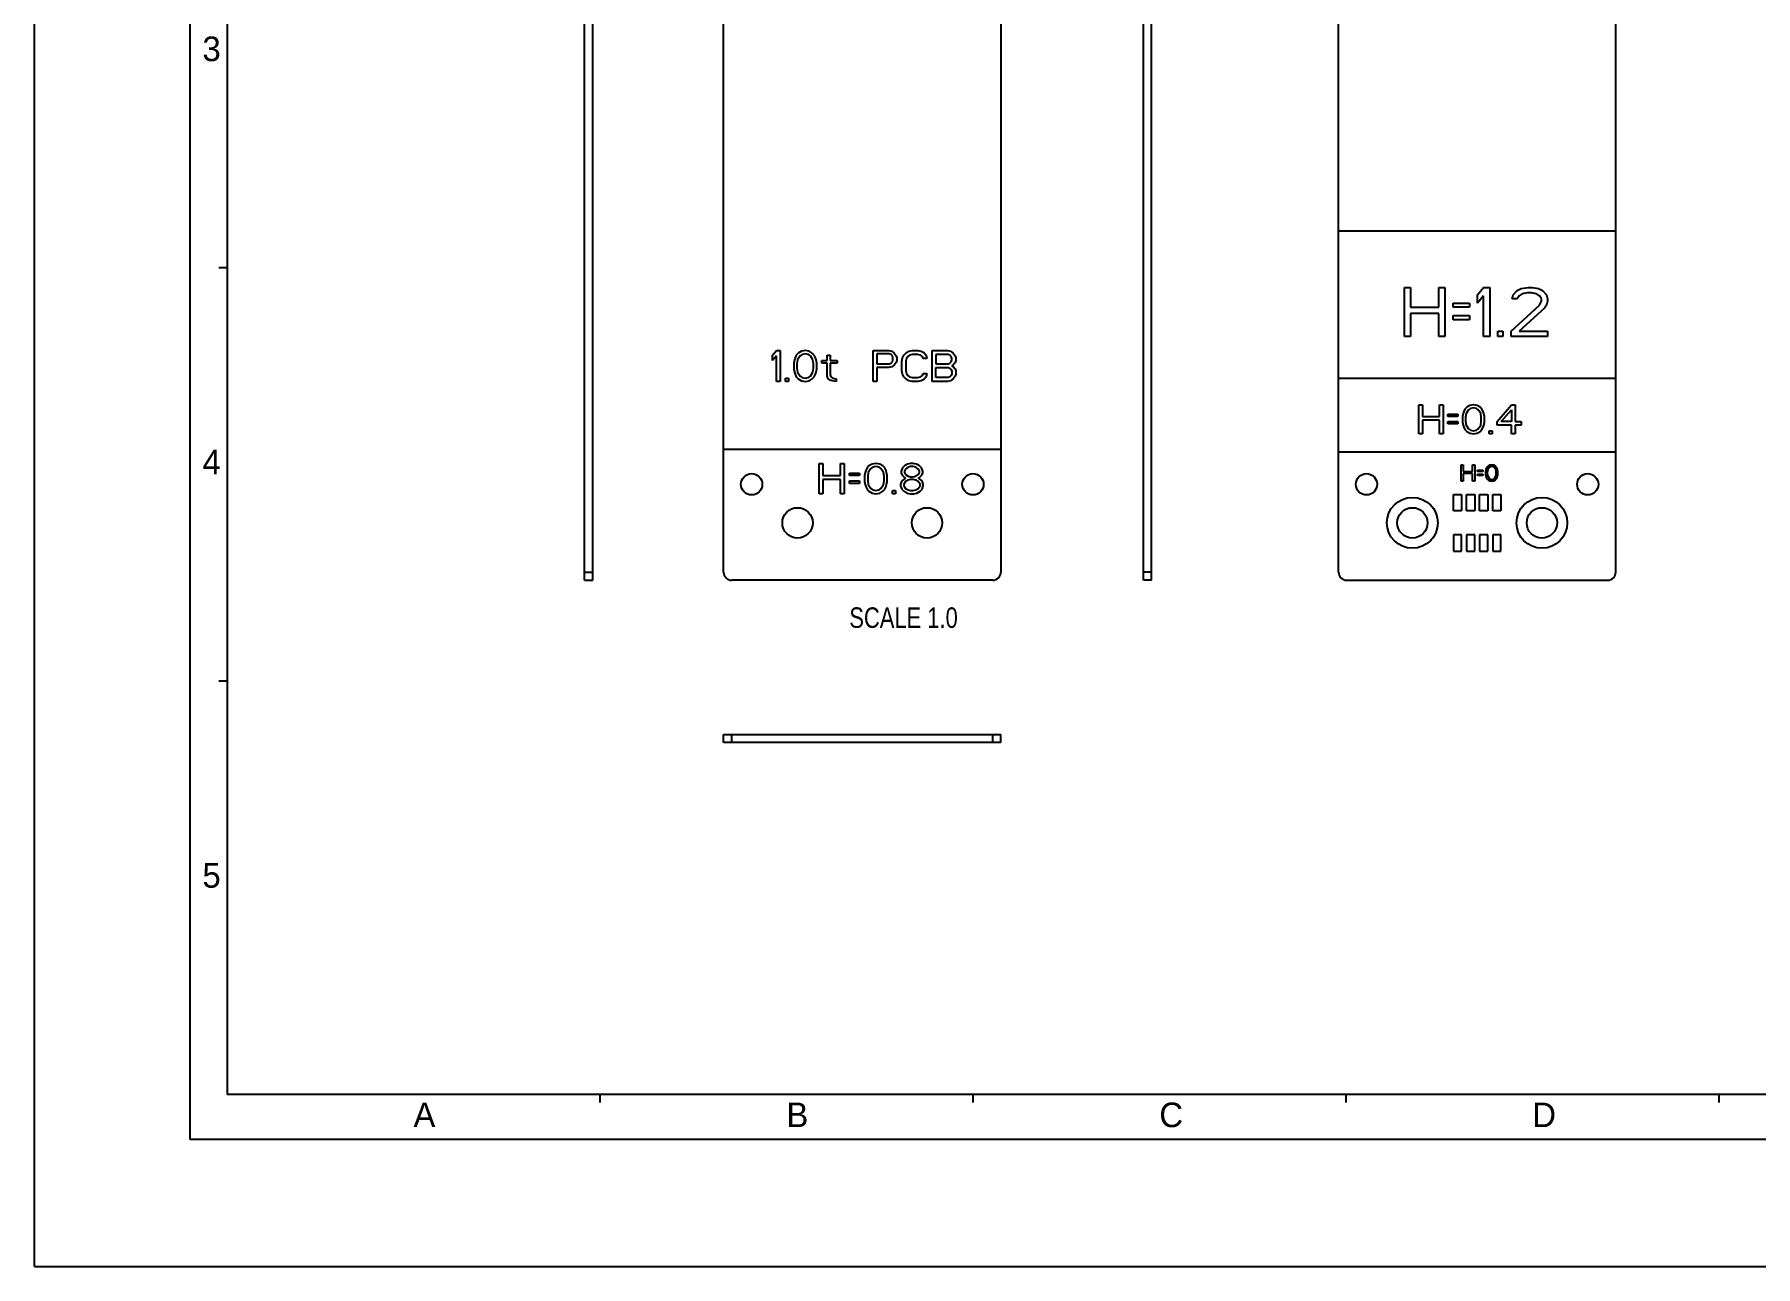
# Model space of a CAD drawing. Header units: millimetres. Extents: x 0 to 420, y 0 to 297.
# Drawn here: x 0 to 210, y 0 to 150.3 of the extents above; entities that cross this region are included whole.
import ezdxf

# ---------------------------------------------------------------- set-up
doc = ezdxf.new("R2010")
doc.units = ezdxf.units.MM
doc.header["$LTSCALE"] = 23.1
doc.layers.get('0').update_dxf_attribs({"linetype": 'CONTINUOUS'})
doc.layers.add('ASSEM_MEM', color=7, linetype='CONTINUOUS')
doc.layers.add('DETAIL', color=7, linetype='CONTINUOUS')
doc.styles.get("Standard").update_dxf_attribs({"font": 'txt', "width": 0.8})
doc.styles.add('TEXTSTYLE_2', font='txt')

msp = doc.modelspace()

# ---------------------------------------------------------------- linework, layer by layer
at = {"color": 7, "linetype": 'CONTINUOUS'}
for p, q in [((0, 0), (0, 297)), ((19, 15.5), (19, 281.5)), ((23.5, 276), (23.5, 21)), ((23.5, 121.8), (22.5, 121.8)), ((23.5, 71.4), (22.5, 71.4)), ((396, 21), (23.5, 21)), ((69, 21), (69, 20)), ((114.5, 21), (114.5, 20)), ((160, 21), (160, 20)), ((205.5, 21), (205.5, 20)), ((401, 15.5), (19, 15.5)), ((0, 0), (420, 0))]:
    msp.add_line(p, q, dxfattribs=at)
at = {"layer": 'ASSEM_MEM', "color": 7, "linetype": 'CONTINUOUS'}
for p, q in [((67.121, 83.695), (67.121, 214.695)), ((136.3, 83.695), (136.3, 214.695)), ((159.116, 84.695), (159.116, 213.695)), ((192.941, 84.695), (192.941, 213.695)), ((68.121, 83.695), (68.121, 211.695)), ((84.092, 84.695), (84.092, 211.695)), ((117.917, 211.695), (117.917, 84.695)), ((135.3, 83.695), (135.3, 211.695)), ((159.116, 126.295), (192.941, 126.295)), ((167.148, 119.391), (167.892, 119.391)), ((167.148, 113.441), (167.148, 119.391)), ((167.892, 119.391), (167.892, 116.985)), ((171.362, 119.391), (172.106, 119.391)), ((171.362, 116.985), (171.362, 119.391)), ((172.106, 119.391), (172.106, 113.441)), ((176.073, 118.505), (176.817, 119.391)), ((176.073, 117.492), (176.073, 118.505)), ((176.817, 118.378), (176.073, 117.492)), ((176.817, 119.391), (177.56, 119.391)), ((176.817, 113.441), (176.817, 118.378)), ((177.56, 119.391), (177.56, 113.441)), ((180.287, 117.998), (180.411, 118.505)), ((180.907, 117.998), (180.287, 117.998)), ((180.411, 118.505), (180.907, 119.011)), ((180.907, 119.011), (181.403, 119.264)), ((181.155, 118.378), (180.907, 117.998)), ((181.527, 118.631), (181.155, 118.378)), ((181.403, 119.264), (182.271, 119.391)), ((182.147, 118.758), (181.527, 118.631)), ((182.643, 118.758), (182.147, 118.758)), ((182.271, 119.391), (182.767, 119.391)), ((183.262, 118.631), (182.643, 118.758)), ((182.767, 119.391), (183.51, 119.264)), ((183.634, 118.378), (183.262, 118.631)), ((183.51, 119.264), (184.006, 119.011)), ((183.882, 117.998), (183.634, 118.378)), ((183.634, 117.239), (183.882, 117.745)), ((183.882, 117.745), (183.882, 117.998)), ((184.006, 119.011), (184.502, 118.505)), ((184.502, 118.505), (184.626, 117.998)), ((184.626, 117.745), (184.502, 117.239)), ((184.626, 117.998), (184.626, 117.745)), ((167.892, 116.985), (171.362, 116.985)), ((171.362, 116.226), (167.892, 116.226)), ((167.892, 116.226), (167.892, 113.441)), ((171.362, 113.441), (171.362, 116.226)), ((173.098, 117.492), (175.081, 117.492)), ((173.098, 116.985), (173.098, 117.492)), ((175.081, 116.985), (173.098, 116.985)), ((173.098, 115.973), (175.081, 115.973)), ((173.098, 115.466), (173.098, 115.973)), ((175.081, 117.492), (175.081, 116.985)), ((175.081, 115.973), (175.081, 115.466)), ((180.164, 114.074), (183.634, 117.239)), ((184.254, 116.859), (181.155, 114.074)), ((184.502, 117.239), (184.254, 116.859)), ((167.892, 113.441), (167.148, 113.441)), ((172.106, 113.441), (171.362, 113.441)), ((175.081, 115.466), (173.098, 115.466)), ((177.56, 113.441), (176.817, 113.441)), ((178.552, 114.074), (179.172, 114.074)), ((178.552, 113.441), (178.552, 114.074)), ((179.172, 113.441), (178.552, 113.441)), ((179.172, 114.074), (179.172, 113.441)), ((180.164, 113.441), (180.164, 114.074)), ((184.626, 113.441), (180.164, 113.441)), ((181.155, 114.074), (184.626, 114.074)), ((184.626, 114.074), (184.626, 113.441)), ((90.067, 111.138), (90.536, 111.696)), ((90.536, 111.696), (91.005, 111.696)), ((91.005, 111.696), (91.005, 107.946)), ((93.192, 111.377), (92.958, 111.138)), ((93.583, 111.616), (93.192, 111.377)), ((94.052, 111.696), (93.583, 111.616)), ((94.52, 111.616), (94.052, 111.696)), ((94.911, 111.377), (94.52, 111.616)), ((95.145, 111.138), (94.911, 111.377)), ((102.333, 111.696), (104.208, 111.696)), ((102.333, 107.946), (102.333, 111.696)), ((104.208, 111.696), (104.598, 111.616)), ((104.598, 111.616), (104.911, 111.377)), ((104.911, 111.377), (105.145, 111.058)), ((106.083, 111.138), (106.395, 111.457)), ((106.395, 111.457), (106.708, 111.616)), ((106.708, 111.616), (107.098, 111.696)), ((107.098, 111.696), (107.802, 111.696)), ((107.802, 111.696), (108.192, 111.616)), ((108.192, 111.616), (108.505, 111.457)), ((108.505, 111.457), (108.817, 111.138)), ((109.52, 111.696), (111.395, 111.696)), ((109.52, 107.946), (109.52, 111.696)), ((111.395, 111.696), (111.786, 111.616)), ((111.786, 111.616), (112.098, 111.377)), ((112.098, 111.377), (112.333, 111.058)), ((90.067, 110.499), (90.067, 111.138)), ((90.536, 111.058), (90.067, 110.499)), ((90.536, 107.946), (90.536, 111.058)), ((92.723, 110.579), (92.645, 110.18)), ((92.645, 110.18), (92.645, 109.462)), ((92.645, 109.462), (92.723, 109.063)), ((92.802, 110.819), (92.723, 110.579)), ((92.958, 111.138), (92.802, 110.819)), ((93.114, 110.579), (93.036, 110.1)), ((93.036, 110.1), (93.036, 109.542)), ((93.036, 109.542), (93.114, 109.063)), ((93.427, 111.058), (93.114, 110.579)), ((93.661, 111.217), (93.427, 111.058)), ((94.052, 111.297), (93.661, 111.217)), ((94.442, 111.217), (94.052, 111.297)), ((94.677, 111.058), (94.442, 111.217)), ((94.989, 110.579), (94.677, 111.058)), ((95.067, 110.1), (94.989, 110.579)), ((94.989, 109.063), (95.067, 109.542)), ((95.067, 109.542), (95.067, 110.1)), ((95.302, 110.819), (95.145, 111.138)), ((95.38, 110.579), (95.302, 110.819)), ((95.458, 110.18), (95.38, 110.579)), ((95.38, 109.063), (95.458, 109.462)), ((95.458, 109.462), (95.458, 110.18)), ((96.083, 110.499), (96.708, 110.499)), ((96.083, 110.18), (96.083, 110.499)), ((96.708, 110.18), (96.083, 110.18)), ((96.708, 111.138), (97.098, 111.138)), ((96.708, 110.499), (96.708, 111.138)), ((96.708, 108.584), (96.708, 110.18)), ((97.098, 111.138), (97.098, 110.499)), ((97.098, 110.499), (97.958, 110.499)), ((97.958, 110.18), (97.098, 110.18)), ((97.098, 110.18), (97.098, 108.744)), ((97.958, 110.499), (97.958, 110.18)), ((104.286, 111.297), (102.802, 111.297)), ((102.802, 111.297), (102.802, 110.1)), ((102.802, 110.1), (104.286, 110.1)), ((104.208, 109.622), (102.802, 109.622)), ((102.802, 109.622), (102.802, 107.946)), ((104.598, 109.702), (104.208, 109.622)), ((104.52, 111.217), (104.286, 111.297)), ((104.286, 110.1), (104.52, 110.18)), ((104.677, 111.058), (104.52, 111.217)), ((104.52, 110.18), (104.677, 110.34)), ((104.911, 109.941), (104.598, 109.702)), ((104.755, 110.819), (104.677, 111.058)), ((104.677, 110.34), (104.755, 110.579)), ((104.755, 110.579), (104.755, 110.819)), ((105.145, 110.26), (104.911, 109.941)), ((105.145, 111.058), (105.223, 110.819)), ((105.223, 110.499), (105.145, 110.26)), ((105.223, 110.819), (105.223, 110.499)), ((105.848, 110.42), (105.927, 110.819)), ((105.848, 109.223), (105.848, 110.42)), ((105.927, 108.824), (105.848, 109.223)), ((105.927, 110.819), (106.083, 111.138)), ((106.395, 110.739), (106.317, 110.42)), ((106.317, 110.42), (106.317, 109.223)), ((106.317, 109.223), (106.395, 108.904)), ((106.552, 110.978), (106.395, 110.739)), ((106.786, 111.138), (106.552, 110.978)), ((107.098, 111.217), (106.786, 111.138)), ((107.802, 111.217), (107.098, 111.217)), ((108.114, 111.138), (107.802, 111.217)), ((108.348, 110.978), (108.114, 111.138)), ((108.427, 110.739), (108.348, 110.978)), ((108.895, 110.739), (108.427, 110.739)), ((108.817, 111.138), (108.895, 110.739)), ((111.473, 111.217), (109.989, 111.217)), ((109.989, 111.217), (109.989, 110.1)), ((109.989, 110.1), (111.473, 110.1)), ((109.989, 109.622), (111.473, 109.622)), ((109.989, 108.425), (109.989, 109.622)), ((111.708, 111.138), (111.473, 111.217)), ((111.473, 110.1), (111.708, 110.18)), ((111.473, 109.622), (111.708, 109.542)), ((111.864, 110.978), (111.708, 111.138)), ((111.708, 110.18), (111.864, 110.34)), ((111.708, 109.542), (111.864, 109.382)), ((111.942, 110.739), (111.864, 110.978)), ((111.864, 110.34), (111.942, 110.579)), ((111.864, 109.382), (111.942, 109.143)), ((111.942, 110.579), (111.942, 110.739)), ((112.098, 109.941), (111.942, 109.861)), ((111.942, 109.861), (112.098, 109.781)), ((112.333, 110.26), (112.098, 109.941)), ((112.098, 109.781), (112.333, 109.462)), ((112.333, 111.058), (112.411, 110.819)), ((112.411, 110.499), (112.333, 110.26)), ((112.333, 109.462), (112.411, 109.223)), ((112.411, 110.819), (112.411, 110.499)), ((112.411, 109.223), (112.411, 108.824)), ((91.005, 107.946), (90.536, 107.946)), ((91.63, 108.345), (92.02, 108.345)), ((91.63, 107.946), (91.63, 108.345)), ((92.02, 107.946), (91.63, 107.946)), ((92.02, 108.345), (92.02, 107.946)), ((92.723, 109.063), (92.802, 108.824)), ((92.802, 108.824), (92.958, 108.505)), ((92.958, 108.505), (93.192, 108.265)), ((93.114, 109.063), (93.427, 108.584)), ((93.192, 108.265), (93.583, 108.026)), ((93.427, 108.584), (93.661, 108.425)), ((93.583, 108.026), (94.052, 107.946)), ((93.661, 108.425), (94.052, 108.345)), ((94.052, 108.345), (94.442, 108.425)), ((94.052, 107.946), (94.52, 108.026)), ((94.442, 108.425), (94.677, 108.584)), ((94.52, 108.026), (94.911, 108.265)), ((94.677, 108.584), (94.989, 109.063)), ((94.911, 108.265), (95.145, 108.505)), ((95.145, 108.505), (95.302, 108.824)), ((95.302, 108.824), (95.38, 109.063)), ((96.864, 108.265), (96.708, 108.584)), ((97.098, 108.106), (96.864, 108.265)), ((97.098, 108.744), (97.177, 108.505)), ((97.333, 108.026), (97.098, 108.106)), ((97.177, 108.505), (97.411, 108.345)), ((97.802, 107.946), (97.333, 108.026)), ((97.411, 108.345), (97.802, 108.265)), ((97.802, 108.265), (97.802, 107.946)), ((102.802, 107.946), (102.333, 107.946)), ((106.083, 108.505), (105.927, 108.824)), ((106.395, 108.186), (106.083, 108.505)), ((106.395, 108.904), (106.552, 108.664)), ((106.708, 108.026), (106.395, 108.186)), ((106.552, 108.664), (106.786, 108.505)), ((107.098, 107.946), (106.708, 108.026)), ((106.786, 108.505), (107.098, 108.425)), ((107.098, 108.425), (107.802, 108.425)), ((107.802, 107.946), (107.098, 107.946)), ((107.802, 108.425), (108.114, 108.505)), ((108.192, 108.026), (107.802, 107.946)), ((108.114, 108.505), (108.348, 108.664)), ((108.505, 108.186), (108.192, 108.026)), ((108.348, 108.664), (108.427, 108.904)), ((108.427, 108.904), (108.895, 108.904)), ((108.817, 108.505), (108.505, 108.186)), ((108.895, 108.904), (108.817, 108.505)), ((111.395, 107.946), (109.52, 107.946)), ((111.473, 108.425), (109.989, 108.425)), ((111.786, 108.026), (111.395, 107.946)), ((111.708, 108.505), (111.473, 108.425)), ((111.864, 108.664), (111.708, 108.505)), ((112.098, 108.265), (111.786, 108.026)), ((111.942, 108.904), (111.864, 108.664)), ((111.942, 109.143), (111.942, 108.904)), ((112.333, 108.584), (112.098, 108.265)), ((112.411, 108.824), (112.333, 108.584)), ((192.941, 108.295), (159.116, 108.295)), ((168.919, 105.101), (169.363, 105.101)), ((168.919, 101.551), (168.919, 105.101)), ((169.363, 105.101), (169.363, 103.665)), ((171.434, 105.101), (171.878, 105.101)), ((171.434, 103.665), (171.434, 105.101)), ((171.878, 105.101), (171.878, 101.551)), ((175.132, 105.025), (174.762, 104.798)), ((175.576, 105.101), (175.132, 105.025)), ((176.019, 105.025), (175.576, 105.101)), ((176.389, 104.798), (176.019, 105.025)), ((178.46, 103.061), (180.235, 105.101)), ((180.235, 105.101), (180.679, 105.101)), ((180.679, 105.101), (180.679, 103.061)), ((169.363, 103.665), (171.434, 103.665)), ((171.434, 103.212), (169.363, 103.212)), ((169.363, 103.212), (169.363, 101.551)), ((171.434, 101.551), (171.434, 103.212)), ((172.469, 103.968), (173.653, 103.968)), ((172.469, 103.665), (172.469, 103.968)), ((173.653, 103.665), (172.469, 103.665)), ((172.469, 103.061), (173.653, 103.061)), ((172.469, 102.759), (172.469, 103.061)), ((173.653, 103.968), (173.653, 103.665)), ((173.653, 103.061), (173.653, 102.759)), ((174.318, 104.043), (174.244, 103.665)), ((174.244, 103.665), (174.244, 102.986)), ((174.244, 102.986), (174.318, 102.608)), ((174.392, 104.27), (174.318, 104.043)), ((174.54, 104.572), (174.392, 104.27)), ((174.762, 104.798), (174.54, 104.572)), ((174.688, 104.043), (174.614, 103.59)), ((174.614, 103.59), (174.614, 103.061)), ((174.614, 103.061), (174.688, 102.608)), ((174.984, 104.496), (174.688, 104.043)), ((175.206, 104.647), (174.984, 104.496)), ((175.576, 104.723), (175.206, 104.647)), ((175.946, 104.647), (175.576, 104.723)), ((176.167, 104.496), (175.946, 104.647)), ((176.463, 104.043), (176.167, 104.496)), ((176.611, 104.572), (176.389, 104.798)), ((176.537, 103.59), (176.463, 104.043)), ((176.463, 102.608), (176.537, 103.061)), ((176.537, 103.061), (176.537, 103.59)), ((176.759, 104.27), (176.611, 104.572)), ((176.833, 104.043), (176.759, 104.27)), ((176.907, 103.665), (176.833, 104.043)), ((176.833, 102.608), (176.907, 102.986)), ((176.907, 102.986), (176.907, 103.665)), ((178.46, 102.608), (178.46, 103.061)), ((178.978, 103.061), (180.235, 104.496)), ((180.235, 103.061), (178.978, 103.061)), ((180.235, 104.496), (180.235, 103.061)), ((180.679, 103.061), (181.418, 103.061)), ((181.418, 103.061), (181.418, 102.608)), ((169.363, 101.551), (168.919, 101.551)), ((171.878, 101.551), (171.434, 101.551)), ((173.653, 102.759), (172.469, 102.759)), ((174.318, 102.608), (174.392, 102.381)), ((174.392, 102.381), (174.54, 102.079)), ((174.54, 102.079), (174.762, 101.853)), ((174.688, 102.608), (174.984, 102.155)), ((174.762, 101.853), (175.132, 101.626)), ((174.984, 102.155), (175.206, 102.004)), ((175.132, 101.626), (175.576, 101.551)), ((175.206, 102.004), (175.576, 101.928)), ((175.576, 101.928), (175.946, 102.004)), ((175.576, 101.551), (176.019, 101.626)), ((175.946, 102.004), (176.167, 102.155)), ((176.019, 101.626), (176.389, 101.853)), ((176.167, 102.155), (176.463, 102.608)), ((176.389, 101.853), (176.611, 102.079)), ((176.611, 102.079), (176.759, 102.381)), ((176.759, 102.381), (176.833, 102.608)), ((177.499, 101.928), (177.868, 101.928)), ((177.499, 101.551), (177.499, 101.928)), ((177.868, 101.551), (177.499, 101.551)), ((177.868, 101.928), (177.868, 101.551)), ((180.235, 102.608), (178.46, 102.608)), ((180.235, 101.551), (180.235, 102.608)), ((180.679, 101.551), (180.235, 101.551)), ((181.418, 102.608), (180.679, 102.608)), ((180.679, 102.608), (180.679, 101.551)), ((84.092, 99.695), (117.917, 99.695)), ((192.941, 99.295), (159.116, 99.295)), ((95.734, 97.95), (96.196, 97.95)), ((95.734, 94.25), (95.734, 97.95)), ((96.196, 97.95), (96.196, 96.454)), ((98.355, 97.95), (98.817, 97.95)), ((98.355, 96.454), (98.355, 97.95)), ((98.817, 97.95), (98.817, 94.25)), ((99.434, 96.769), (100.667, 96.769)), ((99.434, 96.454), (99.434, 96.769)), ((100.667, 96.769), (100.667, 96.454)), ((101.361, 96.848), (101.284, 96.454)), ((101.438, 97.084), (101.361, 96.848)), ((101.592, 97.399), (101.438, 97.084)), ((101.824, 97.635), (101.592, 97.399)), ((101.746, 96.848), (101.669, 96.375)), ((102.055, 97.32), (101.746, 96.848)), ((102.209, 97.871), (101.824, 97.635)), ((102.286, 97.477), (102.055, 97.32)), ((102.671, 97.95), (102.209, 97.871)), ((102.671, 97.556), (102.286, 97.477)), ((103.134, 97.871), (102.671, 97.95)), ((103.057, 97.477), (102.671, 97.556)), ((103.288, 97.32), (103.057, 97.477)), ((103.519, 97.635), (103.134, 97.871)), ((103.596, 96.848), (103.288, 97.32)), ((103.751, 97.399), (103.519, 97.635)), ((103.674, 96.375), (103.596, 96.848)), ((103.905, 97.084), (103.751, 97.399)), ((103.982, 96.848), (103.905, 97.084)), ((104.059, 96.454), (103.982, 96.848)), ((105.909, 97.399), (105.755, 97.005)), ((105.755, 97.005), (105.755, 96.769)), ((105.755, 96.769), (105.909, 96.454)), ((106.14, 97.635), (105.909, 97.399)), ((106.526, 97.871), (106.14, 97.635)), ((106.294, 97.241), (106.14, 97.005)), ((106.14, 97.005), (106.14, 96.848)), ((106.14, 96.848), (106.294, 96.611)), ((106.603, 97.477), (106.294, 97.241)), ((106.294, 96.611), (106.603, 96.375)), ((106.911, 97.95), (106.526, 97.871)), ((106.911, 97.556), (106.603, 97.477)), ((107.219, 97.95), (106.911, 97.95)), ((107.219, 97.556), (106.911, 97.556)), ((107.605, 97.871), (107.219, 97.95)), ((107.528, 97.477), (107.219, 97.556)), ((107.836, 97.241), (107.528, 97.477)), ((107.528, 96.375), (107.836, 96.611)), ((107.99, 97.635), (107.605, 97.871)), ((107.99, 97.005), (107.836, 97.241)), ((107.836, 96.611), (107.99, 96.848)), ((108.221, 97.399), (107.99, 97.635)), ((107.99, 96.848), (107.99, 97.005)), ((108.376, 97.005), (108.221, 97.399)), ((108.221, 96.454), (108.376, 96.769)), ((108.376, 96.769), (108.376, 97.005)), ((174.062, 97.778), (174.312, 97.778)), ((174.062, 95.778), (174.062, 97.778)), ((174.312, 97.778), (174.312, 96.97)), ((174.312, 96.97), (175.478, 96.97)), ((175.478, 96.715), (174.312, 96.715)), ((174.312, 96.715), (174.312, 95.778)), ((175.478, 97.778), (175.728, 97.778)), ((175.478, 96.97), (175.478, 97.778)), ((175.478, 95.778), (175.478, 96.715)), ((175.728, 97.778), (175.728, 95.778)), ((176.062, 97.14), (176.728, 97.14)), ((176.062, 96.97), (176.062, 97.14)), ((176.728, 96.97), (176.062, 96.97)), ((176.062, 96.629), (176.728, 96.629)), ((176.062, 96.459), (176.062, 96.629)), ((176.728, 97.14), (176.728, 96.97)), ((176.728, 96.629), (176.728, 96.459)), ((177.103, 97.183), (177.062, 96.97)), ((177.062, 96.97), (177.062, 96.587)), ((177.145, 97.31), (177.103, 97.183)), ((177.228, 97.481), (177.145, 97.31)), ((177.353, 97.608), (177.228, 97.481)), ((177.312, 97.183), (177.27, 96.927)), ((177.27, 96.927), (177.27, 96.629)), ((177.27, 96.629), (177.312, 96.374)), ((177.478, 97.438), (177.312, 97.183)), ((177.562, 97.736), (177.353, 97.608)), ((177.603, 97.523), (177.478, 97.438)), ((177.812, 97.778), (177.562, 97.736)), ((177.812, 97.566), (177.603, 97.523)), ((178.062, 97.736), (177.812, 97.778)), ((178.02, 97.523), (177.812, 97.566)), ((178.145, 97.438), (178.02, 97.523)), ((178.27, 97.608), (178.062, 97.736)), ((178.312, 97.183), (178.145, 97.438)), ((178.395, 97.481), (178.27, 97.608)), ((178.353, 96.927), (178.312, 97.183)), ((178.312, 96.374), (178.353, 96.629)), ((178.353, 96.629), (178.353, 96.927)), ((178.478, 97.31), (178.395, 97.481)), ((178.52, 97.183), (178.478, 97.31)), ((178.562, 96.97), (178.52, 97.183)), ((178.562, 96.587), (178.562, 96.97)), ((96.196, 96.454), (98.355, 96.454)), ((98.355, 95.982), (96.196, 95.982)), ((96.196, 95.982), (96.196, 94.25)), ((98.355, 94.25), (98.355, 95.982)), ((100.667, 96.454), (99.434, 96.454)), ((99.434, 95.824), (100.667, 95.824)), ((99.434, 95.509), (99.434, 95.824)), ((100.667, 95.509), (99.434, 95.509)), ((100.667, 95.824), (100.667, 95.509)), ((101.284, 96.454), (101.284, 95.745)), ((101.284, 95.745), (101.361, 95.352)), ((101.361, 95.352), (101.438, 95.116)), ((101.438, 95.116), (101.592, 94.801)), ((101.592, 94.801), (101.824, 94.565)), ((101.669, 96.375), (101.669, 95.824)), ((101.669, 95.824), (101.746, 95.352)), ((101.746, 95.352), (102.055, 94.879)), ((101.824, 94.565), (102.209, 94.328)), ((102.055, 94.879), (102.286, 94.722)), ((102.286, 94.722), (102.671, 94.643)), ((102.671, 94.643), (103.057, 94.722)), ((103.057, 94.722), (103.288, 94.879)), ((103.134, 94.328), (103.519, 94.565)), ((103.288, 94.879), (103.596, 95.352)), ((103.519, 94.565), (103.751, 94.801)), ((103.596, 95.352), (103.674, 95.824)), ((103.674, 95.824), (103.674, 96.375)), ((103.751, 94.801), (103.905, 95.116)), ((103.905, 95.116), (103.982, 95.352)), ((103.982, 95.352), (104.059, 95.745)), ((104.059, 95.745), (104.059, 96.454)), ((104.676, 94.643), (105.061, 94.643)), ((104.676, 94.25), (104.676, 94.643)), ((105.061, 94.643), (105.061, 94.25)), ((105.832, 95.824), (105.678, 95.431)), ((105.678, 95.431), (105.678, 95.194)), ((105.678, 95.194), (105.832, 94.801)), ((106.14, 96.06), (105.832, 95.824)), ((105.832, 94.801), (106.063, 94.565)), ((105.909, 96.454), (106.14, 96.218)), ((106.294, 95.745), (106.063, 95.431)), ((106.063, 95.431), (106.063, 95.194)), ((106.063, 95.194), (106.294, 94.879)), ((106.063, 94.565), (106.449, 94.328)), ((106.14, 96.218), (106.294, 96.139)), ((106.294, 96.139), (106.14, 96.06)), ((106.603, 95.903), (106.294, 95.745)), ((106.294, 94.879), (106.603, 94.722)), ((106.603, 96.375), (106.911, 96.297)), ((106.911, 95.982), (106.603, 95.903)), ((106.603, 94.722), (106.911, 94.643)), ((106.911, 96.297), (107.219, 96.297)), ((107.219, 95.982), (106.911, 95.982)), ((106.911, 94.643), (107.219, 94.643)), ((107.219, 96.297), (107.528, 96.375)), ((107.528, 95.903), (107.219, 95.982)), ((107.219, 94.643), (107.528, 94.722)), ((107.836, 95.745), (107.528, 95.903)), ((107.528, 94.722), (107.836, 94.879)), ((107.682, 94.328), (108.067, 94.565)), ((107.836, 96.139), (107.99, 96.218)), ((107.99, 96.06), (107.836, 96.139)), ((108.067, 95.431), (107.836, 95.745)), ((107.836, 94.879), (108.067, 95.194)), ((107.99, 96.218), (108.221, 96.454)), ((108.299, 95.824), (107.99, 96.06)), ((108.067, 95.194), (108.067, 95.431)), ((108.067, 94.565), (108.299, 94.801)), ((108.453, 95.431), (108.299, 95.824)), ((108.299, 94.801), (108.453, 95.194)), ((108.453, 95.194), (108.453, 95.431)), ((174.312, 95.778), (174.062, 95.778)), ((175.728, 95.778), (175.478, 95.778)), ((176.728, 96.459), (176.062, 96.459)), ((177.062, 96.587), (177.103, 96.374)), ((177.103, 96.374), (177.145, 96.246)), ((177.145, 96.246), (177.228, 96.076)), ((177.228, 96.076), (177.353, 95.949)), ((177.312, 96.374), (177.478, 96.119)), ((177.353, 95.949), (177.562, 95.821)), ((177.478, 96.119), (177.603, 96.034)), ((177.562, 95.821), (177.812, 95.778)), ((177.603, 96.034), (177.812, 95.991)), ((177.812, 95.991), (178.02, 96.034)), ((177.812, 95.778), (178.062, 95.821)), ((178.02, 96.034), (178.145, 96.119)), ((178.062, 95.821), (178.27, 95.949)), ((178.145, 96.119), (178.312, 96.374)), ((178.27, 95.949), (178.395, 96.076)), ((178.395, 96.076), (178.478, 96.246)), ((178.478, 96.246), (178.52, 96.374)), ((178.52, 96.374), (178.562, 96.587)), ((96.196, 94.25), (95.734, 94.25)), ((98.817, 94.25), (98.355, 94.25)), ((102.209, 94.328), (102.671, 94.25)), ((102.671, 94.25), (103.134, 94.328)), ((105.061, 94.25), (104.676, 94.25)), ((106.449, 94.328), (106.834, 94.25)), ((106.834, 94.25), (107.296, 94.25)), ((107.296, 94.25), (107.682, 94.328)), ((173.128, 94.145), (174.128, 94.145)), ((173.128, 92.145), (173.128, 94.145)), ((174.128, 94.145), (174.128, 92.145)), ((174.728, 94.145), (175.728, 94.145)), ((174.728, 92.145), (174.728, 94.145)), ((175.728, 94.145), (175.728, 92.145)), ((176.328, 94.145), (177.328, 94.145)), ((176.328, 92.145), (176.328, 94.145)), ((177.328, 94.145), (177.328, 92.145)), ((177.928, 94.145), (178.928, 94.145)), ((177.928, 92.145), (177.928, 94.145)), ((178.928, 94.145), (178.928, 92.145)), ((174.128, 92.145), (173.128, 92.145)), ((175.728, 92.145), (174.728, 92.145)), ((177.328, 92.145), (176.328, 92.145)), ((178.928, 92.145), (177.928, 92.145)), ((174.128, 89.245), (173.128, 89.245)), ((173.128, 89.245), (173.128, 87.245)), ((174.128, 87.245), (174.128, 89.245)), ((175.728, 89.245), (174.728, 89.245)), ((174.728, 89.245), (174.728, 87.245)), ((175.728, 87.245), (175.728, 89.245)), ((177.328, 89.245), (176.328, 89.245)), ((176.328, 89.245), (176.328, 87.245)), ((177.328, 87.245), (177.328, 89.245)), ((178.928, 89.245), (177.928, 89.245)), ((177.928, 89.245), (177.928, 87.245)), ((178.928, 87.245), (178.928, 89.245)), ((173.128, 87.245), (174.128, 87.245)), ((174.728, 87.245), (175.728, 87.245)), ((176.328, 87.245), (177.328, 87.245)), ((177.928, 87.245), (178.928, 87.245)), ((67.121, 84.695), (68.121, 84.695)), ((136.3, 84.695), (135.3, 84.695)), ((67.121, 83.695), (68.121, 83.695)), ((116.917, 83.695), (85.092, 83.695)), ((136.3, 83.695), (135.3, 83.695)), ((160.116, 83.695), (191.941, 83.695)), ((84.092, 63.889), (84.092, 64.889)), ((84.092, 64.889), (117.917, 64.889)), ((117.917, 63.889), (84.092, 63.889)), ((85.092, 63.889), (85.092, 64.889)), ((116.917, 63.889), (116.917, 64.889)), ((117.917, 63.889), (117.917, 64.889))]:
    msp.add_line(p, q, dxfattribs=at)
for centre, radius in [((87.505, 95.395), 1.3), ((114.505, 95.395), 1.3), ((162.528, 95.395), 1.3), ((189.528, 95.395), 1.3), ((93.105, 90.695), 1.85), ((108.905, 90.695), 1.85), ((168.128, 90.695), 3.1), ((168.128, 90.695), 1.85), ((183.928, 90.695), 3.1), ((183.928, 90.695), 1.85)]:
    msp.add_circle(centre, radius, dxfattribs=at)
for centre, start, end in [((85.092, 84.695), 180, 270), ((116.917, 84.695), 270, 360), ((160.116, 84.695), 180, 270), ((191.941, 84.695), 270, 360)]:
    msp.add_arc(centre, 1, start, end, dxfattribs=at)

# ---------------------------------------------------------------- texts
at = {"color": 7, "linetype": 'CONTINUOUS', "char_height": 3, "width": 3, "attachment_point": 1, "line_spacing_factor": 0.9, "style": 'TEXTSTYLE_2'}
for s, insert in [('3', (20.5, 150)), ('4', (20.5, 99.6)), ('5', (20.5, 49.2)), ('A', (46.25, 20)), ('B', (91.75, 20)), ('C', (137.25, 20)), ('D', (182.75, 20))]:
    msp.add_mtext(s, dxfattribs=dict(at, insert=insert))
at = {"layer": 'DETAIL', "color": 7, "linetype": 'CONTINUOUS', "insert": (112.659, 80.387), "char_height": 2.5, "width": 18, "attachment_point": 3, "line_spacing_factor": 0.9}
msp.add_mtext('SCALE 1.0', dxfattribs=at)

doc.saveas('drawing.dxf')
